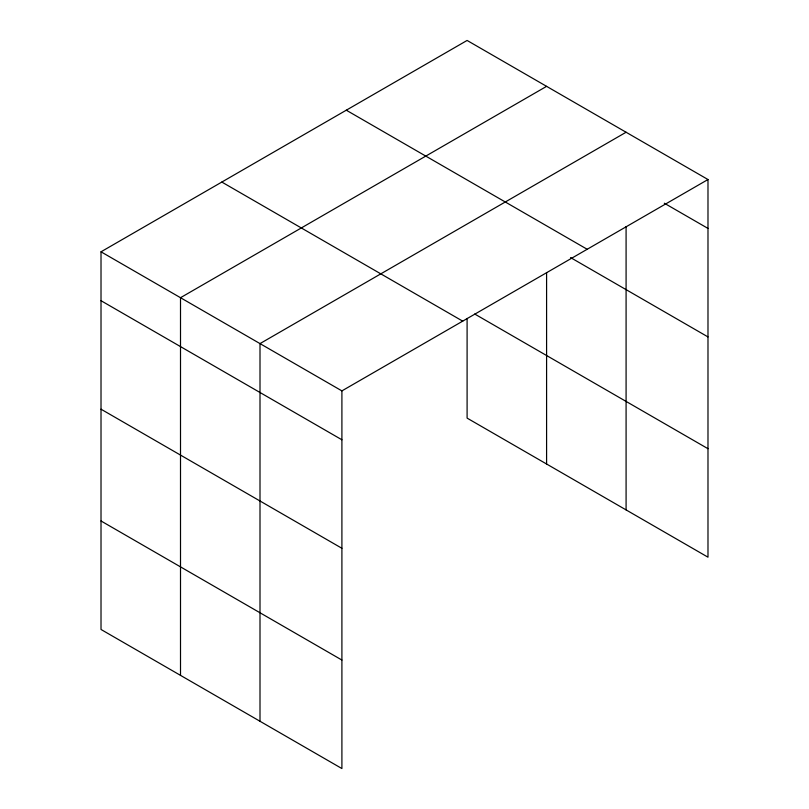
<?xml version="1.0" encoding="UTF-8"?>
<svg xmlns="http://www.w3.org/2000/svg" width="809" height="809" viewBox="0 0 809 809"><rect width="100%" height="100%" fill="white"/><g stroke="black" fill="none" stroke-linecap="round" stroke-linejoin="round"><path stroke-width="1.21" d="M101.014 251.811L341.904 390.889L341.904 768.55L101.014 629.473L101.014 251.811L467.096 40.45L707.986 179.527L707.986 557.189L467.096 418.111L467.096 318.453M546.591 86.351L180.508 297.702L180.508 675.363M626.085 132.241L260.002 343.603L260.002 721.264M341.904 390.889L707.986 179.527M664.31 203.211L707.986 228.421M346.282 110.196L587.182 249.273M570.547 257.565L707.986 336.918M474.721 314.023L707.986 448.702M221.818 182.055L462.718 321.143M101.014 300.705L341.904 439.783M101.014 409.192L341.904 548.28M101.014 520.976L341.904 660.053M626.085 226.55L626.085 509.903M546.591 272.623L546.591 464.012"/></g></svg>
